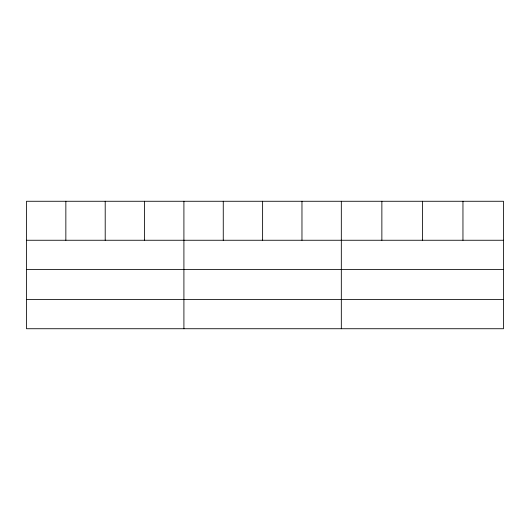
<?xml version="1.0" encoding="UTF-8"?>
<svg xmlns="http://www.w3.org/2000/svg" width="530" height="530" viewBox="0 0 530 530"><rect width="100%" height="100%" fill="white"/><g stroke="black" fill="none" stroke-linecap="round" stroke-linejoin="round"><path stroke-width="0.79" d="M503.5 269.452L503.5 201.268L26.5 201.268L26.5 328.732L503.5 328.732L503.5 269.452L26.5 269.452M26.5 240.256L503.5 240.256M26.5 299.536L503.5 299.536M462.955 201.268L462.955 240.256M422.41 201.268L422.41 240.256M381.865 201.268L381.865 240.256M341.32 201.268L341.32 328.732M301.967 201.268L301.967 240.256M262.615 201.268L262.615 240.256M223.262 201.268L223.262 240.256M183.91 201.268L183.91 328.732M144.557 201.268L144.557 240.256M105.205 201.268L105.205 240.256M65.853 201.268L65.853 240.256"/></g></svg>
